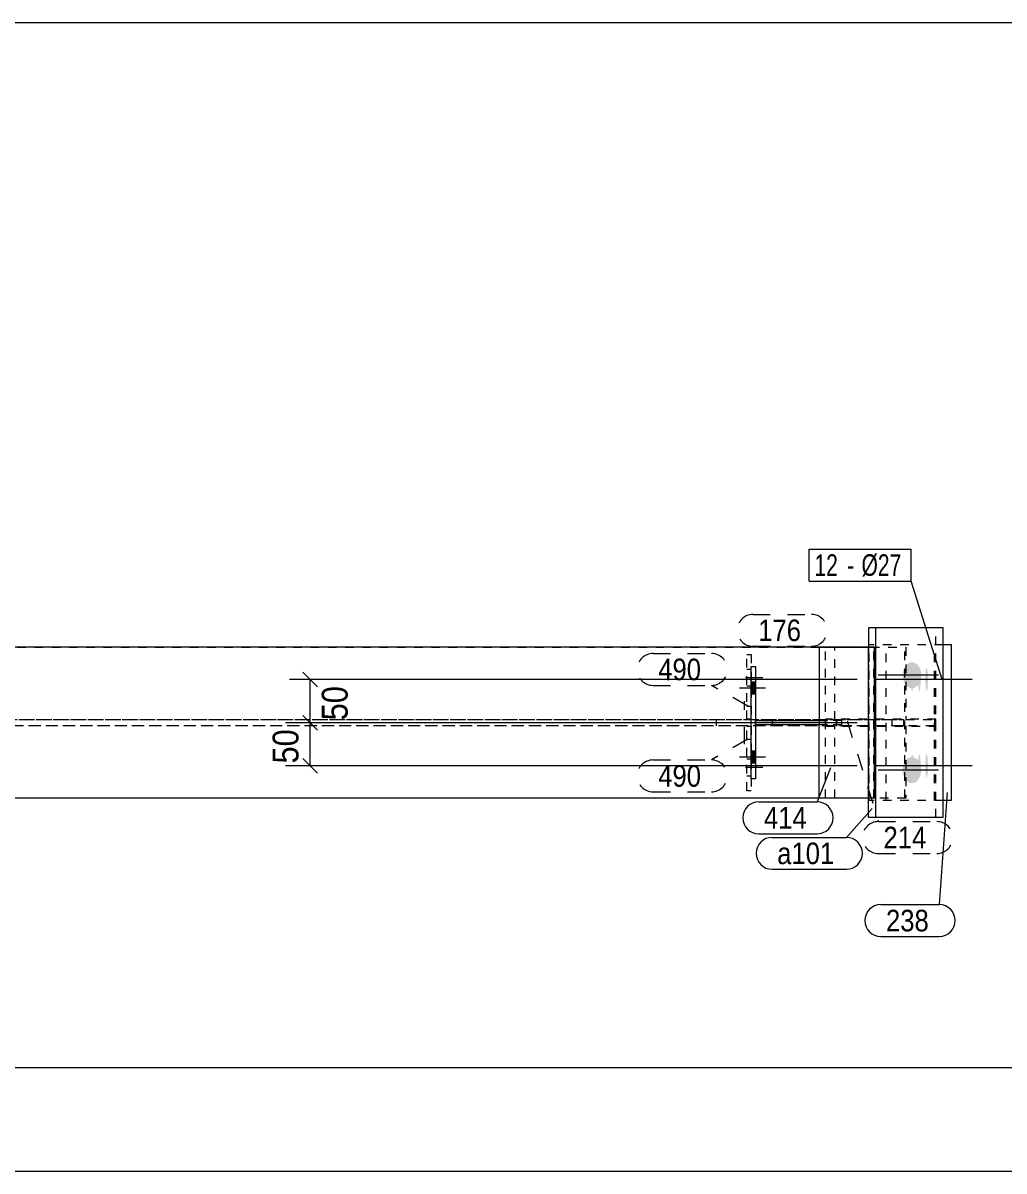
# Model space of a CAD drawing. Header units: millimetres. Extents: x 2 to 825, y 1 to 579.
# Drawn here: x 522.1 to 635.8, y 446 to 579 of the extents above; entities that cross this region are included whole.
import ezdxf

# ---------------------------------------------------------------- set-up
doc = ezdxf.new("R2010")
doc.units = ezdxf.units.MM
for name, pattern in [('XKITLINE00', [0]), ('XKITLINE01', [4, 1, -1, 1, -1]), ('XKITLINE02', [4, 2, -2])]:
    doc.linetypes.add(name, pattern=pattern)
for name, color, linetype, lineweight in [('Bolt', 3, 'Continuous', 0), ('BoltMark', 7, 'Continuous', 0), ('Dimensions', 7, 'Continuous', 0), ('DrawingSheet', 5, 'Continuous', 0), ('Part', 2, 'Continuous', 0), ('PartMark', 7, 'Continuous', 0)]:
    doc.layers.add(name, color=color, linetype=linetype, lineweight=lineweight)
doc.styles.add('ARIAL', font='ARIAL.TTF')
doc.styles.add('ARIAL_NARROW', font='ARIALN.TTF')

# ---------------------------------------------------------------- blocks, each defined once
blk = doc.blocks.new('*A69')
at = {"layer": 'Bolt', "color": 3, "linetype": 'XKITLINE02', "lineweight": 0}
for p, q in [((605.7, 495.43), (605.7, 500.43)), ((602.45, 497.58), (602.45, 498.28)), ((608.95, 497.58), (608.95, 498.28))]:
    blk.add_line(p, q, dxfattribs=at)
blk = doc.blocks.new('*A73')
at = {"layer": 'Bolt', "color": 3, "linetype": 'XKITLINE02', "lineweight": 0}
for p, q in [((606.48, 493.71), (605.98, 493.71)), ((607.83, 492.73), (604.83, 492.73)), ((606.48, 491.75), (605.98, 491.75))]:
    blk.add_line(p, q, dxfattribs=at)
blk = doc.blocks.new('*A78')
at = {"layer": 'Bolt'}
for points in [[(624.04, 503.47), (624.04, 503.5), (624.04, 503.54), (624.05, 503.58), (624.05, 503.61), (624.05, 503.65), (624.06, 503.69), (624.06, 503.72), (624.07, 503.76), (624.07, 503.79), (624.08, 503.83), (624.09, 503.86), (624.09, 503.9), (624.1, 503.93), (624.11, 503.97), (624.12, 504), (624.13, 504.04), (624.14, 504.07), (624.15, 504.1), (624.17, 504.14), (624.18, 504.17), (624.19, 504.2), (624.21, 504.23), (624.22, 504.26), (624.24, 504.29), (624.25, 504.32), (624.27, 504.35), (624.28, 504.38), (624.3, 504.41), (624.32, 504.44), (624.34, 504.46), (624.35, 504.49), (624.37, 504.52), (624.39, 504.54), (624.41, 504.56), (624.43, 504.59), (624.45, 504.61), (624.47, 504.63), (624.5, 504.66), (624.52, 504.68), (624.54, 504.7), (624.56, 504.72), (624.58, 504.73), (624.61, 504.75), (624.63, 504.77), (624.66, 504.78), (624.68, 504.8), (624.7, 504.81), (624.73, 504.83), (624.75, 504.84), (624.78, 504.85), (624.8, 504.86), (624.83, 504.87), (624.85, 504.88), (624.88, 504.89), (624.9, 504.9), (624.93, 504.91), (624.96, 504.91), (624.98, 504.92), (625.01, 504.92), (625.04, 504.92), (625.06, 504.93), (625.09, 504.93), (625.11, 504.93), (625.14, 504.93), (625.17, 504.93), (625.19, 504.92), (625.22, 504.92), (625.25, 504.92), (625.27, 504.91), (625.3, 504.91), (625.32, 504.9), (625.35, 504.89), (625.38, 504.88), (625.4, 504.87), (625.43, 504.86), (625.45, 504.85), (625.48, 504.84), (625.5, 504.83), (625.53, 504.81), (625.55, 504.8), (625.57, 504.78), (625.6, 504.77), (625.62, 504.75), (625.64, 504.73), (625.67, 504.72), (625.69, 504.7), (625.71, 504.68), (625.73, 504.66), (625.75, 504.63), (625.78, 504.61), (625.8, 504.59), (625.82, 504.56), (625.84, 504.54), (625.85, 504.52), (625.87, 504.49), (625.89, 504.46), (625.91, 504.44), (625.93, 504.41), (625.94, 504.38), (625.96, 504.35), (625.98, 504.32), (625.99, 504.29), (626.01, 504.26), (626.02, 504.23), (626.04, 504.2), (626.05, 504.17), (626.06, 504.14), (626.07, 504.1), (626.09, 504.07), (626.1, 504.04), (626.11, 504), (626.12, 503.97), (626.13, 503.93), (626.13, 503.9), (626.14, 503.86), (626.15, 503.83), (626.16, 503.79), (626.16, 503.76), (626.17, 503.72), (626.17, 503.69), (626.18, 503.65), (626.18, 503.61), (626.18, 503.58), (626.19, 503.54), (626.19, 503.5), (626.19, 503.47), (626.19, 503.43), (626.19, 503.39), (626.19, 503.36), (626.19, 503.32), (626.18, 503.28), (626.18, 503.25), (626.18, 503.21), (626.17, 503.17), (626.17, 503.14), (626.16, 503.1), (626.16, 503.06), (626.15, 503.03), (626.14, 502.99), (626.13, 502.96), (626.13, 502.92), (626.12, 502.89), (626.11, 502.85), (626.1, 502.82), (626.09, 502.79), (626.07, 502.75), (626.06, 502.72), (626.05, 502.69), (626.04, 502.66), (626.02, 502.63), (626.01, 502.6), (625.99, 502.57), (625.98, 502.54), (625.96, 502.51), (625.94, 502.48), (625.93, 502.45), (625.91, 502.42), (625.89, 502.39), (625.87, 502.37), (625.85, 502.34), (625.84, 502.32), (625.82, 502.29), (625.8, 502.27), (625.78, 502.25), (625.75, 502.22), (625.73, 502.2), (625.71, 502.18), (625.69, 502.16), (625.67, 502.14), (625.64, 502.12), (625.62, 502.11), (625.6, 502.09), (625.57, 502.07), (625.55, 502.06), (625.53, 502.04), (625.5, 502.03), (625.48, 502.02), (625.45, 502), (625.43, 501.99), (625.4, 501.98), (625.38, 501.97), (625.35, 501.97), (625.32, 501.96), (625.3, 501.95), (625.27, 501.94), (625.25, 501.94), (625.22, 501.94), (625.19, 501.93), (625.17, 501.93), (625.14, 501.93), (625.11, 501.93), (625.09, 501.93), (625.06, 501.93), (625.04, 501.93), (625.01, 501.94), (624.98, 501.94), (624.96, 501.94), (624.93, 501.95), (624.9, 501.96), (624.88, 501.97), (624.85, 501.97), (624.83, 501.98), (624.8, 501.99), (624.78, 502), (624.75, 502.02), (624.73, 502.03), (624.7, 502.04), (624.68, 502.06), (624.66, 502.07), (624.63, 502.09), (624.61, 502.11), (624.58, 502.12), (624.56, 502.14), (624.54, 502.16), (624.52, 502.18), (624.5, 502.2), (624.47, 502.22), (624.45, 502.25), (624.43, 502.27), (624.41, 502.29), (624.39, 502.32), (624.37, 502.34), (624.35, 502.37), (624.34, 502.39), (624.32, 502.42), (624.3, 502.45), (624.28, 502.48), (624.27, 502.51), (624.25, 502.54), (624.24, 502.57), (624.22, 502.6), (624.21, 502.63), (624.19, 502.66), (624.18, 502.69), (624.17, 502.72), (624.15, 502.75), (624.14, 502.79), (624.13, 502.82), (624.12, 502.85), (624.11, 502.89), (624.1, 502.92), (624.09, 502.96), (624.09, 502.99), (624.08, 503.03), (624.07, 503.06), (624.07, 503.1), (624.06, 503.14), (624.06, 503.17), (624.05, 503.21), (624.05, 503.25), (624.05, 503.28), (624.04, 503.32), (624.04, 503.36), (624.04, 503.39), (624.04, 503.43)], [(624.04, 492.47), (624.04, 492.5), (624.04, 492.54), (624.05, 492.58), (624.05, 492.61), (624.05, 492.65), (624.06, 492.69), (624.06, 492.72), (624.07, 492.76), (624.07, 492.79), (624.08, 492.83), (624.09, 492.86), (624.09, 492.9), (624.1, 492.93), (624.11, 492.97), (624.12, 493), (624.13, 493.04), (624.14, 493.07), (624.15, 493.1), (624.17, 493.14), (624.18, 493.17), (624.19, 493.2), (624.21, 493.23), (624.22, 493.26), (624.24, 493.29), (624.25, 493.32), (624.27, 493.35), (624.28, 493.38), (624.3, 493.41), (624.32, 493.44), (624.34, 493.46), (624.35, 493.49), (624.37, 493.52), (624.39, 493.54), (624.41, 493.56), (624.43, 493.59), (624.45, 493.61), (624.47, 493.63), (624.5, 493.66), (624.52, 493.68), (624.54, 493.7), (624.56, 493.72), (624.58, 493.73), (624.61, 493.75), (624.63, 493.77), (624.66, 493.78), (624.68, 493.8), (624.7, 493.81), (624.73, 493.83), (624.75, 493.84), (624.78, 493.85), (624.8, 493.86), (624.83, 493.87), (624.85, 493.88), (624.88, 493.89), (624.9, 493.9), (624.93, 493.91), (624.96, 493.91), (624.98, 493.92), (625.01, 493.92), (625.04, 493.92), (625.06, 493.93), (625.09, 493.93), (625.11, 493.93), (625.14, 493.93), (625.17, 493.93), (625.19, 493.92), (625.22, 493.92), (625.25, 493.92), (625.27, 493.91), (625.3, 493.91), (625.32, 493.9), (625.35, 493.89), (625.38, 493.88), (625.4, 493.87), (625.43, 493.86), (625.45, 493.85), (625.48, 493.84), (625.5, 493.83), (625.53, 493.81), (625.55, 493.8), (625.57, 493.78), (625.6, 493.77), (625.62, 493.75), (625.64, 493.73), (625.67, 493.72), (625.69, 493.7), (625.71, 493.68), (625.73, 493.66), (625.75, 493.63), (625.78, 493.61), (625.8, 493.59), (625.82, 493.56), (625.84, 493.54), (625.85, 493.52), (625.87, 493.49), (625.89, 493.46), (625.91, 493.44), (625.93, 493.41), (625.94, 493.38), (625.96, 493.35), (625.98, 493.32), (625.99, 493.29), (626.01, 493.26), (626.02, 493.23), (626.04, 493.2), (626.05, 493.17), (626.06, 493.14), (626.07, 493.1), (626.09, 493.07), (626.1, 493.04), (626.11, 493), (626.12, 492.97), (626.13, 492.93), (626.13, 492.9), (626.14, 492.86), (626.15, 492.83), (626.16, 492.79), (626.16, 492.76), (626.17, 492.72), (626.17, 492.69), (626.18, 492.65), (626.18, 492.61), (626.18, 492.58), (626.19, 492.54), (626.19, 492.5), (626.19, 492.47), (626.19, 492.43), (626.19, 492.39), (626.19, 492.36), (626.19, 492.32), (626.18, 492.28), (626.18, 492.25), (626.18, 492.21), (626.17, 492.17), (626.17, 492.14), (626.16, 492.1), (626.16, 492.06), (626.15, 492.03), (626.14, 491.99), (626.13, 491.96), (626.13, 491.92), (626.12, 491.89), (626.11, 491.85), (626.1, 491.82), (626.09, 491.79), (626.07, 491.75), (626.06, 491.72), (626.05, 491.69), (626.04, 491.66), (626.02, 491.63), (626.01, 491.6), (625.99, 491.57), (625.98, 491.54), (625.96, 491.51), (625.94, 491.48), (625.93, 491.45), (625.91, 491.42), (625.89, 491.39), (625.87, 491.37), (625.85, 491.34), (625.84, 491.32), (625.82, 491.29), (625.8, 491.27), (625.78, 491.25), (625.75, 491.22), (625.73, 491.2), (625.71, 491.18), (625.69, 491.16), (625.67, 491.14), (625.64, 491.12), (625.62, 491.11), (625.6, 491.09), (625.57, 491.07), (625.55, 491.06), (625.53, 491.04), (625.5, 491.03), (625.48, 491.02), (625.45, 491), (625.43, 490.99), (625.4, 490.98), (625.38, 490.97), (625.35, 490.97), (625.32, 490.96), (625.3, 490.95), (625.27, 490.94), (625.25, 490.94), (625.22, 490.94), (625.19, 490.93), (625.17, 490.93), (625.14, 490.93), (625.11, 490.93), (625.09, 490.93), (625.06, 490.93), (625.04, 490.93), (625.01, 490.94), (624.98, 490.94), (624.96, 490.94), (624.93, 490.95), (624.9, 490.96), (624.88, 490.97), (624.85, 490.97), (624.83, 490.98), (624.8, 490.99), (624.78, 491), (624.75, 491.02), (624.73, 491.03), (624.7, 491.04), (624.68, 491.06), (624.66, 491.07), (624.63, 491.09), (624.61, 491.11), (624.58, 491.12), (624.56, 491.14), (624.54, 491.16), (624.52, 491.18), (624.5, 491.2), (624.47, 491.22), (624.45, 491.25), (624.43, 491.27), (624.41, 491.29), (624.39, 491.32), (624.37, 491.34), (624.35, 491.37), (624.34, 491.39), (624.32, 491.42), (624.3, 491.45), (624.28, 491.48), (624.27, 491.51), (624.25, 491.54), (624.24, 491.57), (624.22, 491.6), (624.21, 491.63), (624.19, 491.66), (624.18, 491.69), (624.17, 491.72), (624.15, 491.75), (624.14, 491.79), (624.13, 491.82), (624.12, 491.85), (624.11, 491.89), (624.1, 491.92), (624.09, 491.96), (624.09, 491.99), (624.08, 492.03), (624.07, 492.06), (624.07, 492.1), (624.06, 492.14), (624.06, 492.17), (624.05, 492.21), (624.05, 492.25), (624.05, 492.28), (624.04, 492.32), (624.04, 492.36), (624.04, 492.39), (624.04, 492.43)]]:
    blk.add_hatch(color=3, dxfattribs=at).paths.add_polyline_path(points, flags=17)
at = {"layer": 'Bolt', "color": 3, "linetype": 'XKITLINE00', "lineweight": 0}
for p, q in [((628.19, 503.43), (621.21, 503.43)), ((628.19, 492.43), (621.21, 492.43))]:
    blk.add_line(p, q, dxfattribs=at)
blk = doc.blocks.new('*A79')
at = {"layer": 'Part', "color": 2, "linetype": 'XKITLINE00', "lineweight": 0}
for p, q in [((614.36, 506.68), (408.41, 506.68)), ((614.36, 489.18), (408.41, 489.18))]:
    blk.add_line(p, q, dxfattribs=at)
at = {"layer": 'Part', "color": 7, "linetype": 'XKITLINE01', "lineweight": 0}
for p, q in [((614.36, 506.68), (624.39, 506.68)), ((615.08, 489.18), (615.08, 506.68)), ((616.18, 498.28), (616.18, 506.68)), ((624.28, 489.18), (624.28, 506.68)), ((624.39, 506.68), (624.39, 498.28)), ((408.41, 498.28), (627.71, 498.28)), ((627.71, 497.58), (408.41, 497.58)), ((616.18, 489.18), (616.18, 497.58)), ((616.37, 497.58), (616.37, 498.28)), ((624.39, 497.58), (624.39, 489.18)), ((627.71, 498.28), (627.71, 497.58)), ((624.39, 489.18), (614.36, 489.18)), ((624.39, 489.18), (624.28, 489.18))]:
    blk.add_line(p, q, dxfattribs=at)
blk = doc.blocks.new('*A83')
at = {"layer": 'Part', "color": 7, "linetype": 'XKITLINE01', "lineweight": 0}
for p, q in [((620.16, 488.93), (620.16, 506.93)), ((628.74, 506.93), (620.16, 506.93)), ((622.14, 488.93), (622.14, 506.93)), ((627.71, 488.93), (627.71, 506.93)), ((628.74, 488.93), (620.16, 488.93))]:
    blk.add_line(p, q, dxfattribs=at)
at = {"layer": 'Part', "color": 2, "linetype": 'XKITLINE00', "lineweight": 0}
for p, q in [((629.7, 506.93), (628.74, 506.93)), ((629.7, 488.93), (629.7, 506.93)), ((629.7, 488.93), (628.74, 488.93))]:
    blk.add_line(p, q, dxfattribs=at)
blk = doc.blocks.new('*A84')
at = {"layer": 'Part', "color": 7, "linetype": 'XKITLINE01', "lineweight": 0}
for p, q in [((423.41, 506.68), (620.83, 506.68)), ((423.41, 506.68), (423.41, 489.18)), ((423.59, 506.68), (423.59, 489.18)), ((620.71, 489.18), (620.71, 506.68)), ((620.83, 506.68), (620.83, 498.28)), ((423.59, 498.28), (624.13, 498.28)), ((624.13, 497.58), (423.59, 497.58)), ((620.83, 497.58), (620.83, 489.18)), ((622.82, 497.58), (622.82, 498.28)), ((624.13, 498.28), (624.13, 497.58)), ((620.83, 489.18), (423.41, 489.18))]:
    blk.add_line(p, q, dxfattribs=at)
blk = doc.blocks.new('*A99')
at = {"layer": 'Part', "color": 2, "linetype": 'XKITLINE00', "lineweight": 0}
for p, q in [((606.48, 491.43), (606.48, 504.43)), ((606.48, 504.43), (606.98, 504.43)), ((606.98, 504.43), (606.98, 491.43)), ((606.98, 491.43), (606.48, 491.43))]:
    blk.add_line(p, q, dxfattribs=at)
blk = doc.blocks.new('*A100')
at = {"layer": 'Part', "color": 2, "linetype": 'XKITLINE00', "lineweight": 0}
for p, q in [((606.98, 498.18), (615.31, 498.18)), ((615.31, 497.68), (606.98, 497.68))]:
    blk.add_line(p, q, dxfattribs=at)
at = {"layer": 'Part', "color": 7, "linetype": 'XKITLINE01', "lineweight": 0}
for p, q in [((606.98, 497.68), (606.98, 498.18)), ((606.98, 497.68), (606.98, 498.18)), ((616.98, 498.18), (615.31, 498.18)), ((616.98, 497.68), (615.31, 497.68)), ((616.98, 497.68), (616.98, 498.18))]:
    blk.add_line(p, q, dxfattribs=at)
blk = doc.blocks.new('*A102')
at = {"layer": 'Part', "color": 7, "linetype": 'XKITLINE01', "lineweight": 0}
for p, q in [((605.98, 498.33), (605.98, 505.83)), ((605.98, 505.83), (606.48, 505.83)), ((606.48, 505.83), (606.48, 498.33)), ((605.98, 499.83), (606.48, 499.83)), ((606.48, 498.33), (605.98, 498.33))]:
    blk.add_line(p, q, dxfattribs=at)
blk = doc.blocks.new('*A108')
at = {"layer": 'Part', "color": 7, "linetype": 'XKITLINE01', "lineweight": 0}
for p, q in [((605.98, 490.03), (605.98, 497.53)), ((605.98, 497.53), (606.48, 497.53)), ((606.48, 497.53), (606.48, 490.03)), ((605.98, 496.03), (606.48, 496.03)), ((606.48, 490.03), (605.98, 490.03))]:
    blk.add_line(p, q, dxfattribs=at)
blk = doc.blocks.new('*A115')
at = {"layer": 'Part', "color": 2, "linetype": 'XKITLINE00', "lineweight": 0}
for p, q in [((620.77, 506.68), (614.36, 506.68)), ((614.36, 506.68), (614.36, 498.18)), ((620.06, 489.18), (620.06, 506.68)), ((620.77, 489.18), (620.77, 506.68)), ((614.36, 489.18), (614.36, 497.68)), ((620.77, 489.18), (614.36, 489.18))]:
    blk.add_line(p, q, dxfattribs=at)
at = {"layer": 'Part', "color": 7, "linetype": 'XKITLINE01', "lineweight": 0}
for p, q in [((615.08, 489.18), (615.08, 506.68)), ((614.36, 498.18), (614.36, 497.68))]:
    blk.add_line(p, q, dxfattribs=at)
blk = doc.blocks.new('*A116')
at = {"layer": 'Part', "color": 7, "linetype": 'XKITLINE01', "lineweight": 0}
for p, q in [((627.9, 498.33), (615.08, 498.33)), ((615.08, 498.33), (615.08, 497.53)), ((615.08, 497.53), (627.9, 497.53)), ((616.37, 498.33), (616.37, 497.53)), ((620.07, 497.53), (620.07, 498.33)), ((627.9, 497.53), (627.9, 498.33))]:
    blk.add_line(p, q, dxfattribs=at)
blk = doc.blocks.new('*A117')
at = {"layer": 'Part', "color": 2, "linetype": 'XKITLINE00', "lineweight": 0}
for p, q in [((620.07, 508.93), (620.07, 506.68)), ((628.74, 508.93), (620.07, 508.93)), ((620.91, 486.93), (620.91, 508.93)), ((628.74, 486.93), (628.74, 508.93)), ((620.07, 486.93), (620.07, 489.18)), ((628.74, 486.93), (620.07, 486.93))]:
    blk.add_line(p, q, dxfattribs=at)
at = {"layer": 'Part', "color": 7, "linetype": 'XKITLINE01', "lineweight": 0}
for p, q in [((627.9, 486.93), (627.9, 508.93)), ((620.07, 506.68), (620.07, 489.18))]:
    blk.add_line(p, q, dxfattribs=at)
blk = doc.blocks.new('*A129')
at = {"layer": 'Bolt'}
for points in [[(625.28, 502.9), (625.28, 502.86), (625.28, 502.83), (625.28, 502.8), (625.28, 502.76), (625.28, 502.73), (625.28, 502.7), (625.28, 502.67), (625.28, 502.63), (625.28, 502.6), (625.27, 502.57), (625.27, 502.54), (625.27, 502.51), (625.27, 502.47), (625.27, 502.44), (625.27, 502.41), (625.27, 502.38), (625.27, 502.35), (625.26, 502.32), (625.26, 502.29), (625.26, 502.26), (625.26, 502.23), (625.26, 502.21), (625.26, 502.18), (625.25, 502.15), (625.25, 502.12), (625.25, 502.1), (625.25, 502.07), (625.25, 502.05), (625.24, 502.02), (625.24, 502), (625.24, 501.97), (625.24, 501.95), (625.23, 501.93), (625.23, 501.91), (625.23, 501.89), (625.23, 501.86), (625.22, 501.84), (625.22, 501.82), (625.22, 501.81), (625.21, 501.79), (625.21, 501.77), (625.21, 501.75), (625.21, 501.74), (625.2, 501.72), (625.2, 501.71), (625.2, 501.69), (625.19, 501.68), (625.19, 501.67), (625.19, 501.66), (625.18, 501.65), (625.18, 501.64), (625.18, 501.63), (625.17, 501.62), (625.17, 501.61), (625.17, 501.6), (625.16, 501.6), (625.16, 501.59), (625.16, 501.59), (625.15, 501.59), (625.15, 501.58), (625.15, 501.58), (625.14, 501.58), (625.14, 501.58), (625.13, 501.58), (625.13, 501.58), (625.13, 501.58), (625.12, 501.59), (625.12, 501.59), (625.12, 501.59), (625.11, 501.6), (625.11, 501.6), (625.11, 501.61), (625.1, 501.62), (625.1, 501.63), (625.1, 501.64), (625.09, 501.65), (625.09, 501.66), (625.09, 501.67), (625.08, 501.68), (625.08, 501.69), (625.08, 501.71), (625.07, 501.72), (625.07, 501.74), (625.07, 501.75), (625.07, 501.77), (625.06, 501.79), (625.06, 501.81), (625.06, 501.82), (625.05, 501.84), (625.05, 501.86), (625.05, 501.89), (625.05, 501.91), (625.04, 501.93), (625.04, 501.95), (625.04, 501.97), (625.04, 502), (625.03, 502.02), (625.03, 502.05), (625.03, 502.07), (625.03, 502.1), (625.02, 502.12), (625.02, 502.15), (625.02, 502.18), (625.02, 502.21), (625.02, 502.23), (625.02, 502.26), (625.01, 502.29), (625.01, 502.32), (625.01, 502.35), (625.01, 502.38), (625.01, 502.41), (625.01, 502.44), (625, 502.47), (625, 502.51), (625, 502.54), (625, 502.57), (625, 502.6), (625, 502.63), (625, 502.67), (625, 502.7), (625, 502.73), (625, 502.76), (625, 502.8), (625, 502.83), (625, 502.86), (625, 502.9), (625, 502.93), (625, 502.96), (625, 502.99), (625, 503.03), (625, 503.06), (625, 503.09), (625, 503.13), (625, 503.16), (625, 503.19), (625, 503.22), (625, 503.26), (625, 503.29), (625, 503.32), (625, 503.35), (625, 503.38), (625.01, 503.41), (625.01, 503.45), (625.01, 503.48), (625.01, 503.51), (625.01, 503.54), (625.01, 503.57), (625.02, 503.59), (625.02, 503.62), (625.02, 503.65), (625.02, 503.68), (625.02, 503.71), (625.02, 503.73), (625.03, 503.76), (625.03, 503.79), (625.03, 503.81), (625.03, 503.84), (625.04, 503.86), (625.04, 503.88), (625.04, 503.91), (625.04, 503.93), (625.05, 503.95), (625.05, 503.97), (625.05, 503.99), (625.05, 504.01), (625.06, 504.03), (625.06, 504.05), (625.06, 504.07), (625.07, 504.09), (625.07, 504.1), (625.07, 504.12), (625.07, 504.13), (625.08, 504.15), (625.08, 504.16), (625.08, 504.18), (625.09, 504.19), (625.09, 504.2), (625.09, 504.21), (625.1, 504.22), (625.1, 504.23), (625.1, 504.24), (625.11, 504.25), (625.11, 504.25), (625.11, 504.26), (625.12, 504.26), (625.12, 504.27), (625.12, 504.27), (625.13, 504.28), (625.13, 504.28), (625.13, 504.28), (625.14, 504.28), (625.14, 504.28), (625.15, 504.28), (625.15, 504.28), (625.15, 504.27), (625.16, 504.27), (625.16, 504.26), (625.16, 504.26), (625.17, 504.25), (625.17, 504.25), (625.17, 504.24), (625.18, 504.23), (625.18, 504.22), (625.18, 504.21), (625.19, 504.2), (625.19, 504.19), (625.19, 504.18), (625.2, 504.16), (625.2, 504.15), (625.2, 504.13), (625.21, 504.12), (625.21, 504.1), (625.21, 504.09), (625.21, 504.07), (625.22, 504.05), (625.22, 504.03), (625.22, 504.01), (625.23, 503.99), (625.23, 503.97), (625.23, 503.95), (625.23, 503.93), (625.24, 503.91), (625.24, 503.88), (625.24, 503.86), (625.24, 503.84), (625.25, 503.81), (625.25, 503.79), (625.25, 503.76), (625.25, 503.73), (625.25, 503.71), (625.26, 503.68), (625.26, 503.65), (625.26, 503.62), (625.26, 503.59), (625.26, 503.57), (625.26, 503.54), (625.27, 503.51), (625.27, 503.48), (625.27, 503.45), (625.27, 503.41), (625.27, 503.38), (625.27, 503.35), (625.27, 503.32), (625.27, 503.29), (625.28, 503.26), (625.28, 503.22), (625.28, 503.19), (625.28, 503.16), (625.28, 503.13), (625.28, 503.09), (625.28, 503.06), (625.28, 503.03), (625.28, 502.99), (625.28, 502.96), (625.28, 502.93)], [(626.12, 502.9), (626.12, 502.86), (626.12, 502.83), (626.12, 502.8), (626.12, 502.76), (626.12, 502.73), (626.12, 502.7), (626.12, 502.67), (626.12, 502.63), (626.11, 502.6), (626.11, 502.57), (626.11, 502.54), (626.11, 502.51), (626.11, 502.47), (626.11, 502.44), (626.11, 502.41), (626.11, 502.38), (626.11, 502.35), (626.1, 502.32), (626.1, 502.29), (626.1, 502.26), (626.1, 502.23), (626.1, 502.21), (626.1, 502.18), (626.09, 502.15), (626.09, 502.12), (626.09, 502.1), (626.09, 502.07), (626.08, 502.05), (626.08, 502.02), (626.08, 502), (626.08, 501.97), (626.08, 501.95), (626.07, 501.93), (626.07, 501.91), (626.07, 501.89), (626.06, 501.86), (626.06, 501.84), (626.06, 501.82), (626.06, 501.81), (626.05, 501.79), (626.05, 501.77), (626.05, 501.75), (626.04, 501.74), (626.04, 501.72), (626.04, 501.71), (626.03, 501.69), (626.03, 501.68), (626.03, 501.67), (626.03, 501.66), (626.02, 501.65), (626.02, 501.64), (626.02, 501.63), (626.01, 501.62), (626.01, 501.61), (626.01, 501.6), (626, 501.6), (626, 501.59), (625.99, 501.59), (625.99, 501.59), (625.99, 501.58), (625.98, 501.58), (625.98, 501.58), (625.98, 501.58), (625.97, 501.58), (625.97, 501.58), (625.97, 501.58), (625.96, 501.59), (625.96, 501.59), (625.96, 501.59), (625.95, 501.6), (625.95, 501.6), (625.95, 501.61), (625.94, 501.62), (625.94, 501.63), (625.94, 501.64), (625.93, 501.65), (625.93, 501.66), (625.93, 501.67), (625.92, 501.68), (625.92, 501.69), (625.92, 501.71), (625.91, 501.72), (625.91, 501.74), (625.91, 501.75), (625.9, 501.77), (625.9, 501.79), (625.9, 501.81), (625.9, 501.82), (625.89, 501.84), (625.89, 501.86), (625.89, 501.89), (625.88, 501.91), (625.88, 501.93), (625.88, 501.95), (625.88, 501.97), (625.87, 502), (625.87, 502.02), (625.87, 502.05), (625.87, 502.07), (625.87, 502.1), (625.86, 502.12), (625.86, 502.15), (625.86, 502.18), (625.86, 502.21), (625.86, 502.23), (625.85, 502.26), (625.85, 502.29), (625.85, 502.32), (625.85, 502.35), (625.85, 502.38), (625.85, 502.41), (625.85, 502.44), (625.84, 502.47), (625.84, 502.51), (625.84, 502.54), (625.84, 502.57), (625.84, 502.6), (625.84, 502.63), (625.84, 502.67), (625.84, 502.7), (625.84, 502.73), (625.84, 502.76), (625.84, 502.8), (625.84, 502.83), (625.84, 502.86), (625.84, 502.9), (625.84, 502.93), (625.84, 502.96), (625.84, 502.99), (625.84, 503.03), (625.84, 503.06), (625.84, 503.09), (625.84, 503.13), (625.84, 503.16), (625.84, 503.19), (625.84, 503.22), (625.84, 503.26), (625.84, 503.29), (625.84, 503.32), (625.84, 503.35), (625.84, 503.38), (625.85, 503.41), (625.85, 503.45), (625.85, 503.48), (625.85, 503.51), (625.85, 503.54), (625.85, 503.57), (625.85, 503.59), (625.86, 503.62), (625.86, 503.65), (625.86, 503.68), (625.86, 503.71), (625.86, 503.73), (625.87, 503.76), (625.87, 503.79), (625.87, 503.81), (625.87, 503.84), (625.87, 503.86), (625.88, 503.88), (625.88, 503.91), (625.88, 503.93), (625.88, 503.95), (625.89, 503.97), (625.89, 503.99), (625.89, 504.01), (625.9, 504.03), (625.9, 504.05), (625.9, 504.07), (625.9, 504.09), (625.91, 504.1), (625.91, 504.12), (625.91, 504.13), (625.92, 504.15), (625.92, 504.16), (625.92, 504.18), (625.93, 504.19), (625.93, 504.2), (625.93, 504.21), (625.94, 504.22), (625.94, 504.23), (625.94, 504.24), (625.95, 504.25), (625.95, 504.25), (625.95, 504.26), (625.96, 504.26), (625.96, 504.27), (625.96, 504.27), (625.97, 504.28), (625.97, 504.28), (625.97, 504.28), (625.98, 504.28), (625.98, 504.28), (625.98, 504.28), (625.99, 504.28), (625.99, 504.27), (625.99, 504.27), (626, 504.26), (626, 504.26), (626.01, 504.25), (626.01, 504.25), (626.01, 504.24), (626.02, 504.23), (626.02, 504.22), (626.02, 504.21), (626.03, 504.2), (626.03, 504.19), (626.03, 504.18), (626.03, 504.16), (626.04, 504.15), (626.04, 504.13), (626.04, 504.12), (626.05, 504.1), (626.05, 504.09), (626.05, 504.07), (626.06, 504.05), (626.06, 504.03), (626.06, 504.01), (626.06, 503.99), (626.07, 503.97), (626.07, 503.95), (626.07, 503.93), (626.08, 503.91), (626.08, 503.88), (626.08, 503.86), (626.08, 503.84), (626.08, 503.81), (626.09, 503.79), (626.09, 503.76), (626.09, 503.73), (626.09, 503.71), (626.1, 503.68), (626.1, 503.65), (626.1, 503.62), (626.1, 503.59), (626.1, 503.57), (626.1, 503.54), (626.11, 503.51), (626.11, 503.48), (626.11, 503.45), (626.11, 503.41), (626.11, 503.38), (626.11, 503.35), (626.11, 503.32), (626.11, 503.29), (626.11, 503.26), (626.12, 503.22), (626.12, 503.19), (626.12, 503.16), (626.12, 503.13), (626.12, 503.09), (626.12, 503.06), (626.12, 503.03), (626.12, 502.99), (626.12, 502.96), (626.12, 502.93)], [(626.96, 502.9), (626.96, 502.86), (626.96, 502.83), (626.96, 502.8), (626.96, 502.76), (626.96, 502.73), (626.96, 502.7), (626.96, 502.67), (626.95, 502.63), (626.95, 502.6), (626.95, 502.57), (626.95, 502.54), (626.95, 502.51), (626.95, 502.47), (626.95, 502.44), (626.95, 502.41), (626.95, 502.38), (626.94, 502.35), (626.94, 502.32), (626.94, 502.29), (626.94, 502.26), (626.94, 502.23), (626.94, 502.21), (626.93, 502.18), (626.93, 502.15), (626.93, 502.12), (626.93, 502.1), (626.93, 502.07), (626.92, 502.05), (626.92, 502.02), (626.92, 502), (626.92, 501.97), (626.91, 501.95), (626.91, 501.93), (626.91, 501.91), (626.91, 501.89), (626.9, 501.86), (626.9, 501.84), (626.9, 501.82), (626.9, 501.81), (626.89, 501.79), (626.89, 501.77), (626.89, 501.75), (626.88, 501.74), (626.88, 501.72), (626.88, 501.71), (626.87, 501.69), (626.87, 501.68), (626.87, 501.67), (626.86, 501.66), (626.86, 501.65), (626.86, 501.64), (626.85, 501.63), (626.85, 501.62), (626.85, 501.61), (626.84, 501.6), (626.84, 501.6), (626.84, 501.59), (626.83, 501.59), (626.83, 501.59), (626.83, 501.58), (626.82, 501.58), (626.82, 501.58), (626.82, 501.58), (626.81, 501.58), (626.81, 501.58), (626.81, 501.58), (626.8, 501.59), (626.8, 501.59), (626.8, 501.59), (626.79, 501.6), (626.79, 501.6), (626.79, 501.61), (626.78, 501.62), (626.78, 501.63), (626.78, 501.64), (626.77, 501.65), (626.77, 501.66), (626.77, 501.67), (626.76, 501.68), (626.76, 501.69), (626.76, 501.71), (626.75, 501.72), (626.75, 501.74), (626.75, 501.75), (626.74, 501.77), (626.74, 501.79), (626.74, 501.81), (626.74, 501.82), (626.73, 501.84), (626.73, 501.86), (626.73, 501.89), (626.72, 501.91), (626.72, 501.93), (626.72, 501.95), (626.72, 501.97), (626.71, 502), (626.71, 502.02), (626.71, 502.05), (626.71, 502.07), (626.71, 502.1), (626.7, 502.12), (626.7, 502.15), (626.7, 502.18), (626.7, 502.21), (626.7, 502.23), (626.69, 502.26), (626.69, 502.29), (626.69, 502.32), (626.69, 502.35), (626.69, 502.38), (626.69, 502.41), (626.68, 502.44), (626.68, 502.47), (626.68, 502.51), (626.68, 502.54), (626.68, 502.57), (626.68, 502.6), (626.68, 502.63), (626.68, 502.67), (626.68, 502.7), (626.68, 502.73), (626.68, 502.76), (626.68, 502.8), (626.68, 502.83), (626.68, 502.86), (626.68, 502.9), (626.68, 502.93), (626.68, 502.96), (626.68, 502.99), (626.68, 503.03), (626.68, 503.06), (626.68, 503.09), (626.68, 503.13), (626.68, 503.16), (626.68, 503.19), (626.68, 503.22), (626.68, 503.26), (626.68, 503.29), (626.68, 503.32), (626.68, 503.35), (626.68, 503.38), (626.68, 503.41), (626.69, 503.45), (626.69, 503.48), (626.69, 503.51), (626.69, 503.54), (626.69, 503.57), (626.69, 503.59), (626.7, 503.62), (626.7, 503.65), (626.7, 503.68), (626.7, 503.71), (626.7, 503.73), (626.71, 503.76), (626.71, 503.79), (626.71, 503.81), (626.71, 503.84), (626.71, 503.86), (626.72, 503.88), (626.72, 503.91), (626.72, 503.93), (626.72, 503.95), (626.73, 503.97), (626.73, 503.99), (626.73, 504.01), (626.74, 504.03), (626.74, 504.05), (626.74, 504.07), (626.74, 504.09), (626.75, 504.1), (626.75, 504.12), (626.75, 504.13), (626.76, 504.15), (626.76, 504.16), (626.76, 504.18), (626.77, 504.19), (626.77, 504.2), (626.77, 504.21), (626.78, 504.22), (626.78, 504.23), (626.78, 504.24), (626.79, 504.25), (626.79, 504.25), (626.79, 504.26), (626.8, 504.26), (626.8, 504.27), (626.8, 504.27), (626.81, 504.28), (626.81, 504.28), (626.81, 504.28), (626.82, 504.28), (626.82, 504.28), (626.82, 504.28), (626.83, 504.28), (626.83, 504.27), (626.83, 504.27), (626.84, 504.26), (626.84, 504.26), (626.84, 504.25), (626.85, 504.25), (626.85, 504.24), (626.85, 504.23), (626.86, 504.22), (626.86, 504.21), (626.86, 504.2), (626.87, 504.19), (626.87, 504.18), (626.87, 504.16), (626.88, 504.15), (626.88, 504.13), (626.88, 504.12), (626.89, 504.1), (626.89, 504.09), (626.89, 504.07), (626.9, 504.05), (626.9, 504.03), (626.9, 504.01), (626.9, 503.99), (626.91, 503.97), (626.91, 503.95), (626.91, 503.93), (626.91, 503.91), (626.92, 503.88), (626.92, 503.86), (626.92, 503.84), (626.92, 503.81), (626.93, 503.79), (626.93, 503.76), (626.93, 503.73), (626.93, 503.71), (626.93, 503.68), (626.94, 503.65), (626.94, 503.62), (626.94, 503.59), (626.94, 503.57), (626.94, 503.54), (626.94, 503.51), (626.95, 503.48), (626.95, 503.45), (626.95, 503.41), (626.95, 503.38), (626.95, 503.35), (626.95, 503.32), (626.95, 503.29), (626.95, 503.26), (626.95, 503.22), (626.96, 503.19), (626.96, 503.16), (626.96, 503.13), (626.96, 503.09), (626.96, 503.06), (626.96, 503.03), (626.96, 502.99), (626.96, 502.96), (626.96, 502.93)], [(625.28, 492.9), (625.28, 492.86), (625.28, 492.83), (625.28, 492.8), (625.28, 492.76), (625.28, 492.73), (625.28, 492.7), (625.28, 492.67), (625.28, 492.63), (625.28, 492.6), (625.27, 492.57), (625.27, 492.54), (625.27, 492.51), (625.27, 492.47), (625.27, 492.44), (625.27, 492.41), (625.27, 492.38), (625.27, 492.35), (625.26, 492.32), (625.26, 492.29), (625.26, 492.26), (625.26, 492.23), (625.26, 492.21), (625.26, 492.18), (625.25, 492.15), (625.25, 492.12), (625.25, 492.1), (625.25, 492.07), (625.25, 492.05), (625.24, 492.02), (625.24, 492), (625.24, 491.97), (625.24, 491.95), (625.23, 491.93), (625.23, 491.91), (625.23, 491.89), (625.23, 491.86), (625.22, 491.84), (625.22, 491.82), (625.22, 491.81), (625.21, 491.79), (625.21, 491.77), (625.21, 491.75), (625.21, 491.74), (625.2, 491.72), (625.2, 491.71), (625.2, 491.69), (625.19, 491.68), (625.19, 491.67), (625.19, 491.66), (625.18, 491.65), (625.18, 491.64), (625.18, 491.63), (625.17, 491.62), (625.17, 491.61), (625.17, 491.6), (625.16, 491.6), (625.16, 491.59), (625.16, 491.59), (625.15, 491.59), (625.15, 491.58), (625.15, 491.58), (625.14, 491.58), (625.14, 491.58), (625.13, 491.58), (625.13, 491.58), (625.13, 491.58), (625.12, 491.59), (625.12, 491.59), (625.12, 491.59), (625.11, 491.6), (625.11, 491.6), (625.11, 491.61), (625.1, 491.62), (625.1, 491.63), (625.1, 491.64), (625.09, 491.65), (625.09, 491.66), (625.09, 491.67), (625.08, 491.68), (625.08, 491.69), (625.08, 491.71), (625.07, 491.72), (625.07, 491.74), (625.07, 491.75), (625.07, 491.77), (625.06, 491.79), (625.06, 491.81), (625.06, 491.82), (625.05, 491.84), (625.05, 491.86), (625.05, 491.89), (625.05, 491.91), (625.04, 491.93), (625.04, 491.95), (625.04, 491.97), (625.04, 492), (625.03, 492.02), (625.03, 492.05), (625.03, 492.07), (625.03, 492.1), (625.02, 492.12), (625.02, 492.15), (625.02, 492.18), (625.02, 492.21), (625.02, 492.23), (625.02, 492.26), (625.01, 492.29), (625.01, 492.32), (625.01, 492.35), (625.01, 492.38), (625.01, 492.41), (625.01, 492.44), (625, 492.47), (625, 492.51), (625, 492.54), (625, 492.57), (625, 492.6), (625, 492.63), (625, 492.67), (625, 492.7), (625, 492.73), (625, 492.76), (625, 492.8), (625, 492.83), (625, 492.86), (625, 492.9), (625, 492.93), (625, 492.96), (625, 492.99), (625, 493.03), (625, 493.06), (625, 493.09), (625, 493.13), (625, 493.16), (625, 493.19), (625, 493.22), (625, 493.26), (625, 493.29), (625, 493.32), (625, 493.35), (625, 493.38), (625.01, 493.41), (625.01, 493.45), (625.01, 493.48), (625.01, 493.51), (625.01, 493.54), (625.01, 493.57), (625.02, 493.59), (625.02, 493.62), (625.02, 493.65), (625.02, 493.68), (625.02, 493.71), (625.02, 493.73), (625.03, 493.76), (625.03, 493.79), (625.03, 493.81), (625.03, 493.84), (625.04, 493.86), (625.04, 493.88), (625.04, 493.91), (625.04, 493.93), (625.05, 493.95), (625.05, 493.97), (625.05, 493.99), (625.05, 494.01), (625.06, 494.03), (625.06, 494.05), (625.06, 494.07), (625.07, 494.09), (625.07, 494.1), (625.07, 494.12), (625.07, 494.13), (625.08, 494.15), (625.08, 494.16), (625.08, 494.18), (625.09, 494.19), (625.09, 494.2), (625.09, 494.21), (625.1, 494.22), (625.1, 494.23), (625.1, 494.24), (625.11, 494.25), (625.11, 494.25), (625.11, 494.26), (625.12, 494.26), (625.12, 494.27), (625.12, 494.27), (625.13, 494.28), (625.13, 494.28), (625.13, 494.28), (625.14, 494.28), (625.14, 494.28), (625.15, 494.28), (625.15, 494.28), (625.15, 494.27), (625.16, 494.27), (625.16, 494.26), (625.16, 494.26), (625.17, 494.25), (625.17, 494.25), (625.17, 494.24), (625.18, 494.23), (625.18, 494.22), (625.18, 494.21), (625.19, 494.2), (625.19, 494.19), (625.19, 494.18), (625.2, 494.16), (625.2, 494.15), (625.2, 494.13), (625.21, 494.12), (625.21, 494.1), (625.21, 494.09), (625.21, 494.07), (625.22, 494.05), (625.22, 494.03), (625.22, 494.01), (625.23, 493.99), (625.23, 493.97), (625.23, 493.95), (625.23, 493.93), (625.24, 493.91), (625.24, 493.88), (625.24, 493.86), (625.24, 493.84), (625.25, 493.81), (625.25, 493.79), (625.25, 493.76), (625.25, 493.73), (625.25, 493.71), (625.26, 493.68), (625.26, 493.65), (625.26, 493.62), (625.26, 493.59), (625.26, 493.57), (625.26, 493.54), (625.27, 493.51), (625.27, 493.48), (625.27, 493.45), (625.27, 493.41), (625.27, 493.38), (625.27, 493.35), (625.27, 493.32), (625.27, 493.29), (625.28, 493.26), (625.28, 493.22), (625.28, 493.19), (625.28, 493.16), (625.28, 493.13), (625.28, 493.09), (625.28, 493.06), (625.28, 493.03), (625.28, 492.99), (625.28, 492.96), (625.28, 492.93)], [(626.12, 492.9), (626.12, 492.86), (626.12, 492.83), (626.12, 492.8), (626.12, 492.76), (626.12, 492.73), (626.12, 492.7), (626.12, 492.67), (626.12, 492.63), (626.11, 492.6), (626.11, 492.57), (626.11, 492.54), (626.11, 492.51), (626.11, 492.47), (626.11, 492.44), (626.11, 492.41), (626.11, 492.38), (626.11, 492.35), (626.1, 492.32), (626.1, 492.29), (626.1, 492.26), (626.1, 492.23), (626.1, 492.21), (626.1, 492.18), (626.09, 492.15), (626.09, 492.12), (626.09, 492.1), (626.09, 492.07), (626.08, 492.05), (626.08, 492.02), (626.08, 492), (626.08, 491.97), (626.08, 491.95), (626.07, 491.93), (626.07, 491.91), (626.07, 491.89), (626.06, 491.86), (626.06, 491.84), (626.06, 491.82), (626.06, 491.81), (626.05, 491.79), (626.05, 491.77), (626.05, 491.75), (626.04, 491.74), (626.04, 491.72), (626.04, 491.71), (626.03, 491.69), (626.03, 491.68), (626.03, 491.67), (626.03, 491.66), (626.02, 491.65), (626.02, 491.64), (626.02, 491.63), (626.01, 491.62), (626.01, 491.61), (626.01, 491.6), (626, 491.6), (626, 491.59), (625.99, 491.59), (625.99, 491.59), (625.99, 491.58), (625.98, 491.58), (625.98, 491.58), (625.98, 491.58), (625.97, 491.58), (625.97, 491.58), (625.97, 491.58), (625.96, 491.59), (625.96, 491.59), (625.96, 491.59), (625.95, 491.6), (625.95, 491.6), (625.95, 491.61), (625.94, 491.62), (625.94, 491.63), (625.94, 491.64), (625.93, 491.65), (625.93, 491.66), (625.93, 491.67), (625.92, 491.68), (625.92, 491.69), (625.92, 491.71), (625.91, 491.72), (625.91, 491.74), (625.91, 491.75), (625.9, 491.77), (625.9, 491.79), (625.9, 491.81), (625.9, 491.82), (625.89, 491.84), (625.89, 491.86), (625.89, 491.89), (625.88, 491.91), (625.88, 491.93), (625.88, 491.95), (625.88, 491.97), (625.87, 492), (625.87, 492.02), (625.87, 492.05), (625.87, 492.07), (625.87, 492.1), (625.86, 492.12), (625.86, 492.15), (625.86, 492.18), (625.86, 492.21), (625.86, 492.23), (625.85, 492.26), (625.85, 492.29), (625.85, 492.32), (625.85, 492.35), (625.85, 492.38), (625.85, 492.41), (625.85, 492.44), (625.84, 492.47), (625.84, 492.51), (625.84, 492.54), (625.84, 492.57), (625.84, 492.6), (625.84, 492.63), (625.84, 492.67), (625.84, 492.7), (625.84, 492.73), (625.84, 492.76), (625.84, 492.8), (625.84, 492.83), (625.84, 492.86), (625.84, 492.9), (625.84, 492.93), (625.84, 492.96), (625.84, 492.99), (625.84, 493.03), (625.84, 493.06), (625.84, 493.09), (625.84, 493.13), (625.84, 493.16), (625.84, 493.19), (625.84, 493.22), (625.84, 493.26), (625.84, 493.29), (625.84, 493.32), (625.84, 493.35), (625.84, 493.38), (625.85, 493.41), (625.85, 493.45), (625.85, 493.48), (625.85, 493.51), (625.85, 493.54), (625.85, 493.57), (625.85, 493.59), (625.86, 493.62), (625.86, 493.65), (625.86, 493.68), (625.86, 493.71), (625.86, 493.73), (625.87, 493.76), (625.87, 493.79), (625.87, 493.81), (625.87, 493.84), (625.87, 493.86), (625.88, 493.88), (625.88, 493.91), (625.88, 493.93), (625.88, 493.95), (625.89, 493.97), (625.89, 493.99), (625.89, 494.01), (625.9, 494.03), (625.9, 494.05), (625.9, 494.07), (625.9, 494.09), (625.91, 494.1), (625.91, 494.12), (625.91, 494.13), (625.92, 494.15), (625.92, 494.16), (625.92, 494.18), (625.93, 494.19), (625.93, 494.2), (625.93, 494.21), (625.94, 494.22), (625.94, 494.23), (625.94, 494.24), (625.95, 494.25), (625.95, 494.25), (625.95, 494.26), (625.96, 494.26), (625.96, 494.27), (625.96, 494.27), (625.97, 494.28), (625.97, 494.28), (625.97, 494.28), (625.98, 494.28), (625.98, 494.28), (625.98, 494.28), (625.99, 494.28), (625.99, 494.27), (625.99, 494.27), (626, 494.26), (626, 494.26), (626.01, 494.25), (626.01, 494.25), (626.01, 494.24), (626.02, 494.23), (626.02, 494.22), (626.02, 494.21), (626.03, 494.2), (626.03, 494.19), (626.03, 494.18), (626.03, 494.16), (626.04, 494.15), (626.04, 494.13), (626.04, 494.12), (626.05, 494.1), (626.05, 494.09), (626.05, 494.07), (626.06, 494.05), (626.06, 494.03), (626.06, 494.01), (626.06, 493.99), (626.07, 493.97), (626.07, 493.95), (626.07, 493.93), (626.08, 493.91), (626.08, 493.88), (626.08, 493.86), (626.08, 493.84), (626.08, 493.81), (626.09, 493.79), (626.09, 493.76), (626.09, 493.73), (626.09, 493.71), (626.1, 493.68), (626.1, 493.65), (626.1, 493.62), (626.1, 493.59), (626.1, 493.57), (626.1, 493.54), (626.11, 493.51), (626.11, 493.48), (626.11, 493.45), (626.11, 493.41), (626.11, 493.38), (626.11, 493.35), (626.11, 493.32), (626.11, 493.29), (626.11, 493.26), (626.12, 493.22), (626.12, 493.19), (626.12, 493.16), (626.12, 493.13), (626.12, 493.09), (626.12, 493.06), (626.12, 493.03), (626.12, 492.99), (626.12, 492.96), (626.12, 492.93)], [(626.96, 492.9), (626.96, 492.86), (626.96, 492.83), (626.96, 492.8), (626.96, 492.76), (626.96, 492.73), (626.96, 492.7), (626.96, 492.67), (626.95, 492.63), (626.95, 492.6), (626.95, 492.57), (626.95, 492.54), (626.95, 492.51), (626.95, 492.47), (626.95, 492.44), (626.95, 492.41), (626.95, 492.38), (626.94, 492.35), (626.94, 492.32), (626.94, 492.29), (626.94, 492.26), (626.94, 492.23), (626.94, 492.21), (626.93, 492.18), (626.93, 492.15), (626.93, 492.12), (626.93, 492.1), (626.93, 492.07), (626.92, 492.05), (626.92, 492.02), (626.92, 492), (626.92, 491.97), (626.91, 491.95), (626.91, 491.93), (626.91, 491.91), (626.91, 491.89), (626.9, 491.86), (626.9, 491.84), (626.9, 491.82), (626.9, 491.81), (626.89, 491.79), (626.89, 491.77), (626.89, 491.75), (626.88, 491.74), (626.88, 491.72), (626.88, 491.71), (626.87, 491.69), (626.87, 491.68), (626.87, 491.67), (626.86, 491.66), (626.86, 491.65), (626.86, 491.64), (626.85, 491.63), (626.85, 491.62), (626.85, 491.61), (626.84, 491.6), (626.84, 491.6), (626.84, 491.59), (626.83, 491.59), (626.83, 491.59), (626.83, 491.58), (626.82, 491.58), (626.82, 491.58), (626.82, 491.58), (626.81, 491.58), (626.81, 491.58), (626.81, 491.58), (626.8, 491.59), (626.8, 491.59), (626.8, 491.59), (626.79, 491.6), (626.79, 491.6), (626.79, 491.61), (626.78, 491.62), (626.78, 491.63), (626.78, 491.64), (626.77, 491.65), (626.77, 491.66), (626.77, 491.67), (626.76, 491.68), (626.76, 491.69), (626.76, 491.71), (626.75, 491.72), (626.75, 491.74), (626.75, 491.75), (626.74, 491.77), (626.74, 491.79), (626.74, 491.81), (626.74, 491.82), (626.73, 491.84), (626.73, 491.86), (626.73, 491.89), (626.72, 491.91), (626.72, 491.93), (626.72, 491.95), (626.72, 491.97), (626.71, 492), (626.71, 492.02), (626.71, 492.05), (626.71, 492.07), (626.71, 492.1), (626.7, 492.12), (626.7, 492.15), (626.7, 492.18), (626.7, 492.21), (626.7, 492.23), (626.69, 492.26), (626.69, 492.29), (626.69, 492.32), (626.69, 492.35), (626.69, 492.38), (626.69, 492.41), (626.68, 492.44), (626.68, 492.47), (626.68, 492.51), (626.68, 492.54), (626.68, 492.57), (626.68, 492.6), (626.68, 492.63), (626.68, 492.67), (626.68, 492.7), (626.68, 492.73), (626.68, 492.76), (626.68, 492.8), (626.68, 492.83), (626.68, 492.86), (626.68, 492.9), (626.68, 492.93), (626.68, 492.96), (626.68, 492.99), (626.68, 493.03), (626.68, 493.06), (626.68, 493.09), (626.68, 493.13), (626.68, 493.16), (626.68, 493.19), (626.68, 493.22), (626.68, 493.26), (626.68, 493.29), (626.68, 493.32), (626.68, 493.35), (626.68, 493.38), (626.68, 493.41), (626.69, 493.45), (626.69, 493.48), (626.69, 493.51), (626.69, 493.54), (626.69, 493.57), (626.69, 493.59), (626.7, 493.62), (626.7, 493.65), (626.7, 493.68), (626.7, 493.71), (626.7, 493.73), (626.71, 493.76), (626.71, 493.79), (626.71, 493.81), (626.71, 493.84), (626.71, 493.86), (626.72, 493.88), (626.72, 493.91), (626.72, 493.93), (626.72, 493.95), (626.73, 493.97), (626.73, 493.99), (626.73, 494.01), (626.74, 494.03), (626.74, 494.05), (626.74, 494.07), (626.74, 494.09), (626.75, 494.1), (626.75, 494.12), (626.75, 494.13), (626.76, 494.15), (626.76, 494.16), (626.76, 494.18), (626.77, 494.19), (626.77, 494.2), (626.77, 494.21), (626.78, 494.22), (626.78, 494.23), (626.78, 494.24), (626.79, 494.25), (626.79, 494.25), (626.79, 494.26), (626.8, 494.26), (626.8, 494.27), (626.8, 494.27), (626.81, 494.28), (626.81, 494.28), (626.81, 494.28), (626.82, 494.28), (626.82, 494.28), (626.82, 494.28), (626.83, 494.28), (626.83, 494.27), (626.83, 494.27), (626.84, 494.26), (626.84, 494.26), (626.84, 494.25), (626.85, 494.25), (626.85, 494.24), (626.85, 494.23), (626.86, 494.22), (626.86, 494.21), (626.86, 494.2), (626.87, 494.19), (626.87, 494.18), (626.87, 494.16), (626.88, 494.15), (626.88, 494.13), (626.88, 494.12), (626.89, 494.1), (626.89, 494.09), (626.89, 494.07), (626.9, 494.05), (626.9, 494.03), (626.9, 494.01), (626.9, 493.99), (626.91, 493.97), (626.91, 493.95), (626.91, 493.93), (626.91, 493.91), (626.92, 493.88), (626.92, 493.86), (626.92, 493.84), (626.92, 493.81), (626.93, 493.79), (626.93, 493.76), (626.93, 493.73), (626.93, 493.71), (626.93, 493.68), (626.94, 493.65), (626.94, 493.62), (626.94, 493.59), (626.94, 493.57), (626.94, 493.54), (626.94, 493.51), (626.95, 493.48), (626.95, 493.45), (626.95, 493.41), (626.95, 493.38), (626.95, 493.35), (626.95, 493.32), (626.95, 493.29), (626.95, 493.26), (626.95, 493.22), (626.96, 493.19), (626.96, 493.16), (626.96, 493.13), (626.96, 493.09), (626.96, 493.06), (626.96, 493.03), (626.96, 492.99), (626.96, 492.96), (626.96, 492.93)]]:
    blk.add_hatch(color=3, dxfattribs=at).paths.add_polyline_path(points, flags=17)
at = {"layer": 'Bolt', "color": 3, "linetype": 'XKITLINE02', "lineweight": 0}
for p, q in [((626.74, 502.93), (619.78, 502.93)), ((627.58, 502.93), (620.62, 502.93)), ((628.42, 502.93), (621.45, 502.93)), ((626.74, 492.93), (619.78, 492.93)), ((627.58, 492.93), (620.62, 492.93)), ((628.42, 492.93), (621.45, 492.93))]:
    blk.add_line(p, q, dxfattribs=at)
at = {"layer": 'Bolt', "color": 3, "linetype": 'XKITLINE00', "lineweight": 0}
for p, q in [((630.41, 502.93), (623.45, 502.93)), ((631.25, 502.93), (624.29, 502.93)), ((632.09, 502.93), (625.13, 502.93)), ((630.41, 492.93), (623.45, 492.93)), ((631.25, 492.93), (624.29, 492.93)), ((632.09, 492.93), (625.13, 492.93))]:
    blk.add_line(p, q, dxfattribs=at)
blk = doc.blocks.new('*A130')
at = {"layer": 'Bolt'}
for points in [[(606.48, 502.63), (606.98, 502.63), (606.98, 501.23), (606.48, 501.23)], [(606.48, 502.63), (606.98, 502.63), (606.98, 501.23), (606.48, 501.23)], [(606.48, 494.63), (606.98, 494.63), (606.98, 493.23), (606.48, 493.23)], [(606.48, 494.63), (606.98, 494.63), (606.98, 493.23), (606.48, 493.23)]]:
    blk.add_hatch(color=3, dxfattribs=at).paths.add_polyline_path(points, flags=17)
at = {"layer": 'Bolt', "color": 3, "linetype": 'XKITLINE00', "lineweight": 0}
for p, q in [((608.14, 501.93), (605.14, 501.93)), ((608.14, 501.93), (605.14, 501.93)), ((606.98, 502.63), (606.48, 502.63)), ((606.98, 502.63), (606.48, 502.63)), ((606.98, 501.23), (606.48, 501.23)), ((606.98, 501.23), (606.48, 501.23)), ((608.14, 493.93), (605.14, 493.93)), ((608.14, 493.93), (605.14, 493.93)), ((606.98, 494.63), (606.48, 494.63)), ((606.98, 494.63), (606.48, 494.63)), ((606.98, 493.23), (606.48, 493.23)), ((606.98, 493.23), (606.48, 493.23))]:
    blk.add_line(p, q, dxfattribs=at)
blk = doc.blocks.new('*A131')
at = {"layer": 'Bolt', "color": 3, "linetype": 'XKITLINE02', "lineweight": 0}
for p, q in [((607.83, 503.13), (604.83, 503.13)), ((606.48, 504.11), (605.98, 504.11)), ((606.48, 502.15), (605.98, 502.15))]:
    blk.add_line(p, q, dxfattribs=at)
blk = doc.blocks.new('*A170')
at = {"layer": 'DrawingSheet', "color": 5, "linetype": 'XKITLINE00', "lineweight": 0}
blk.add_line((825, 579), (5, 579), dxfattribs=at)
blk = doc.blocks.new('*A186')
at = {"layer": 'Dimensions', "color": 7, "linetype": 'XKITLINE00', "lineweight": 0}
blk.add_line((49.74, 457.98), (646.3, 457.98), dxfattribs=at)
blk = doc.blocks.new('*A222')
at = {"layer": 'Dimensions', "color": 7, "linetype": 'XKITLINE00', "lineweight": 0}
blk.add_line((51.74, 445.98), (644.31, 445.98), dxfattribs=at)
blk = doc.blocks.new('*A275')
at = {"layer": 'Dimensions', "color": 7, "linetype": 'XKITLINE00', "lineweight": 0}
for p, q in [((618.78, 497.93), (552.51, 497.93)), ((554.51, 498.78), (556.21, 497.08)), ((555.36, 492.93), (555.36, 497.93)), ((554.51, 493.78), (556.21, 492.08)), ((618.78, 492.93), (552.51, 492.93))]:
    blk.add_line(p, q, dxfattribs=at)
at = {"layer": 'Dimensions', "color": 3}
for p in [(555.36, 497.93), (555.36, 492.93)]:
    blk.add_point(p, dxfattribs=at)
at = {"layer": 'Dimensions', "color": 3, "style": 'ARIAL', "width": 0.85}
blk.add_text('50', height=3, rotation=90.0002, dxfattribs=at).set_placement((554.01, 493.2))
blk = doc.blocks.new('*A276')
at = {"layer": 'Dimensions', "color": 7, "linetype": 'XKITLINE00', "lineweight": 0}
for p, q in [((618.78, 502.93), (552.96, 502.93)), ((554.51, 503.78), (556.21, 502.08)), ((555.36, 497.93), (555.36, 502.93)), ((618.78, 497.93), (552.96, 497.93)), ((554.51, 498.78), (556.21, 497.08))]:
    blk.add_line(p, q, dxfattribs=at)
at = {"layer": 'Dimensions', "color": 3}
for p in [(555.36, 502.93), (555.36, 497.93)]:
    blk.add_point(p, dxfattribs=at)
at = {"layer": 'Dimensions', "color": 3, "style": 'ARIAL', "width": 0.85}
blk.add_text('50', height=3, rotation=90.0002, dxfattribs=at).set_placement((559.71, 498.2))
blk = doc.blocks.new('*A277')
at = {"layer": 'BoltMark', "color": 7, "linetype": 'XKITLINE00', "lineweight": 0}
for p, q in [((613.22, 518.04), (625.03, 518.04)), ((613.22, 514.34), (613.22, 518.04)), ((625.03, 514.34), (625.03, 518.04)), ((613.22, 514.34), (625.03, 514.34)), ((628.61, 502.93), (625.03, 514.34))]:
    blk.add_line(p, q, dxfattribs=at)
at = {"layer": 'BoltMark', "color": 3, "style": 'ARIAL_NARROW', "width": 0.85}
for s, p in [('12', (613.82, 514.94)), ('Ø27', (619.27, 514.94)), ('-', (617.61, 514.94))]:
    blk.add_text(s, height=2.5, dxfattribs=at).set_placement(p)
blk = doc.blocks.new('*A278')
at = {"layer": 'PartMark', "color": 7, "linetype": 'XKITLINE00', "lineweight": 0}
for p, q in [((620.52, 487.99), (617.52, 484.64)), ((608.9, 484.64), (617.52, 484.64)), ((608.9, 480.94), (617.52, 480.94))]:
    blk.add_line(p, q, dxfattribs=at)
for centre, start, end in [((608.9, 482.79), 90, 270), ((617.52, 482.79), 270, 90)]:
    blk.add_arc(centre, 1.85, start, end, dxfattribs=at)
at = {"layer": 'PartMark', "color": 3, "style": 'ARIAL', "width": 0.85}
blk.add_text('a101', height=2.5, dxfattribs=at).set_placement((609.5, 481.54))
blk = doc.blocks.new('*A279')
at = {"layer": 'PartMark', "color": 7, "linetype": 'XKITLINE02', "lineweight": 0}
for p, q in [((617.6, 498.14), (621.22, 486.47)), ((621.22, 486.47), (627.99, 486.47)), ((621.22, 482.77), (627.99, 482.77))]:
    blk.add_line(p, q, dxfattribs=at)
for centre, start, end in [((621.22, 484.62), 90, 270), ((627.99, 484.62), 270, 90)]:
    blk.add_arc(centre, 1.85, start, end, dxfattribs=at)
at = {"layer": 'PartMark', "color": 3, "style": 'ARIAL', "width": 0.85}
blk.add_text('214', height=2.5, dxfattribs=at).set_placement((621.82, 483.37))
blk = doc.blocks.new('*A280')
at = {"layer": 'PartMark', "color": 7, "linetype": 'XKITLINE00', "lineweight": 0}
for p, q in [((615.67, 492.71), (614.12, 488.76)), ((607.36, 488.76), (614.12, 488.76)), ((607.36, 485.06), (614.12, 485.06))]:
    blk.add_line(p, q, dxfattribs=at)
for centre, start, end in [((607.36, 486.91), 90, 270), ((614.12, 486.91), 270, 90)]:
    blk.add_arc(centre, 1.85, start, end, dxfattribs=at)
at = {"layer": 'PartMark', "color": 3, "style": 'ARIAL', "width": 0.85}
blk.add_text('414', height=2.5, dxfattribs=at).set_placement((607.96, 485.66))
blk = doc.blocks.new('*A283')
at = {"layer": 'PartMark', "color": 7, "linetype": 'XKITLINE02', "lineweight": 0}
for p, q in [((606.11, 496), (601.87, 493.61)), ((595.11, 493.61), (601.87, 493.61)), ((595.11, 489.91), (601.87, 489.91))]:
    blk.add_line(p, q, dxfattribs=at)
for centre, start, end in [((595.11, 491.76), 90, 270), ((601.87, 491.76), 270, 90)]:
    blk.add_arc(centre, 1.85, start, end, dxfattribs=at)
at = {"layer": 'PartMark', "color": 3, "style": 'ARIAL', "width": 0.85}
blk.add_text('490', height=2.5, dxfattribs=at).set_placement((595.71, 490.51))
blk = doc.blocks.new('*A284')
at = {"layer": 'PartMark', "color": 7, "linetype": 'XKITLINE02', "lineweight": 0}
for p, q in [((595.11, 505.95), (601.87, 505.95)), ((595.11, 502.25), (601.87, 502.25)), ((606.11, 499.86), (601.87, 502.25))]:
    blk.add_line(p, q, dxfattribs=at)
for centre, start, end in [((595.11, 504.1), 90, 270), ((601.87, 504.1), 270, 90)]:
    blk.add_arc(centre, 1.85, start, end, dxfattribs=at)
at = {"layer": 'PartMark', "color": 3, "style": 'ARIAL', "width": 0.85}
blk.add_text('490', height=2.5, dxfattribs=at).set_placement((595.71, 502.85))
blk = doc.blocks.new('*A285')
at = {"layer": 'PartMark', "color": 7, "linetype": 'XKITLINE02', "lineweight": 0}
for p, q in [((606.7, 510.48), (613.46, 510.48)), ((606.7, 506.78), (613.46, 506.78))]:
    blk.add_line(p, q, dxfattribs=at)
for centre, start, end in [((606.7, 508.63), 90, 270), ((613.46, 508.63), 270, 90)]:
    blk.add_arc(centre, 1.85, start, end, dxfattribs=at)
at = {"layer": 'PartMark', "color": 3, "style": 'ARIAL', "width": 0.85}
blk.add_text('176', height=2.5, dxfattribs=at).set_placement((607.3, 507.38))
blk = doc.blocks.new('*A286')
at = {"layer": 'PartMark', "color": 7, "linetype": 'XKITLINE00', "lineweight": 0}
for p, q in [((629.19, 489.84), (628.27, 476.85)), ((621.51, 476.85), (628.27, 476.85)), ((621.51, 473.15), (628.27, 473.15))]:
    blk.add_line(p, q, dxfattribs=at)
for centre, start, end in [((621.51, 475), 90, 270), ((628.27, 475), 270, 90)]:
    blk.add_arc(centre, 1.85, start, end, dxfattribs=at)
at = {"layer": 'PartMark', "color": 3, "style": 'ARIAL', "width": 0.85}
blk.add_text('238', height=2.5, dxfattribs=at).set_placement((622.11, 473.75))

msp = doc.modelspace()

# ---------------------------------------------------------------- block references
at = {"lineweight": 0}
for name in ['*A170', '*A277', '*A285', '*A117', '*A83', '*A84', '*A284', '*A102', '*A115', '*A99', '*A129', '*A78', '*A276', '*A131', '*A130', '*A69', '*A275', '*A108', '*A100', '*A116', '*A279', '*A283', '*A73', '*A280', '*A286', '*A278', '*A186', '*A222']:
    msp.add_blockref(name, (0, 0), dxfattribs=at)
at = {"layer": 'Part', "lineweight": 0}
msp.add_blockref('*A79', (0, 0), dxfattribs=at)

doc.saveas('drawing.dxf')
